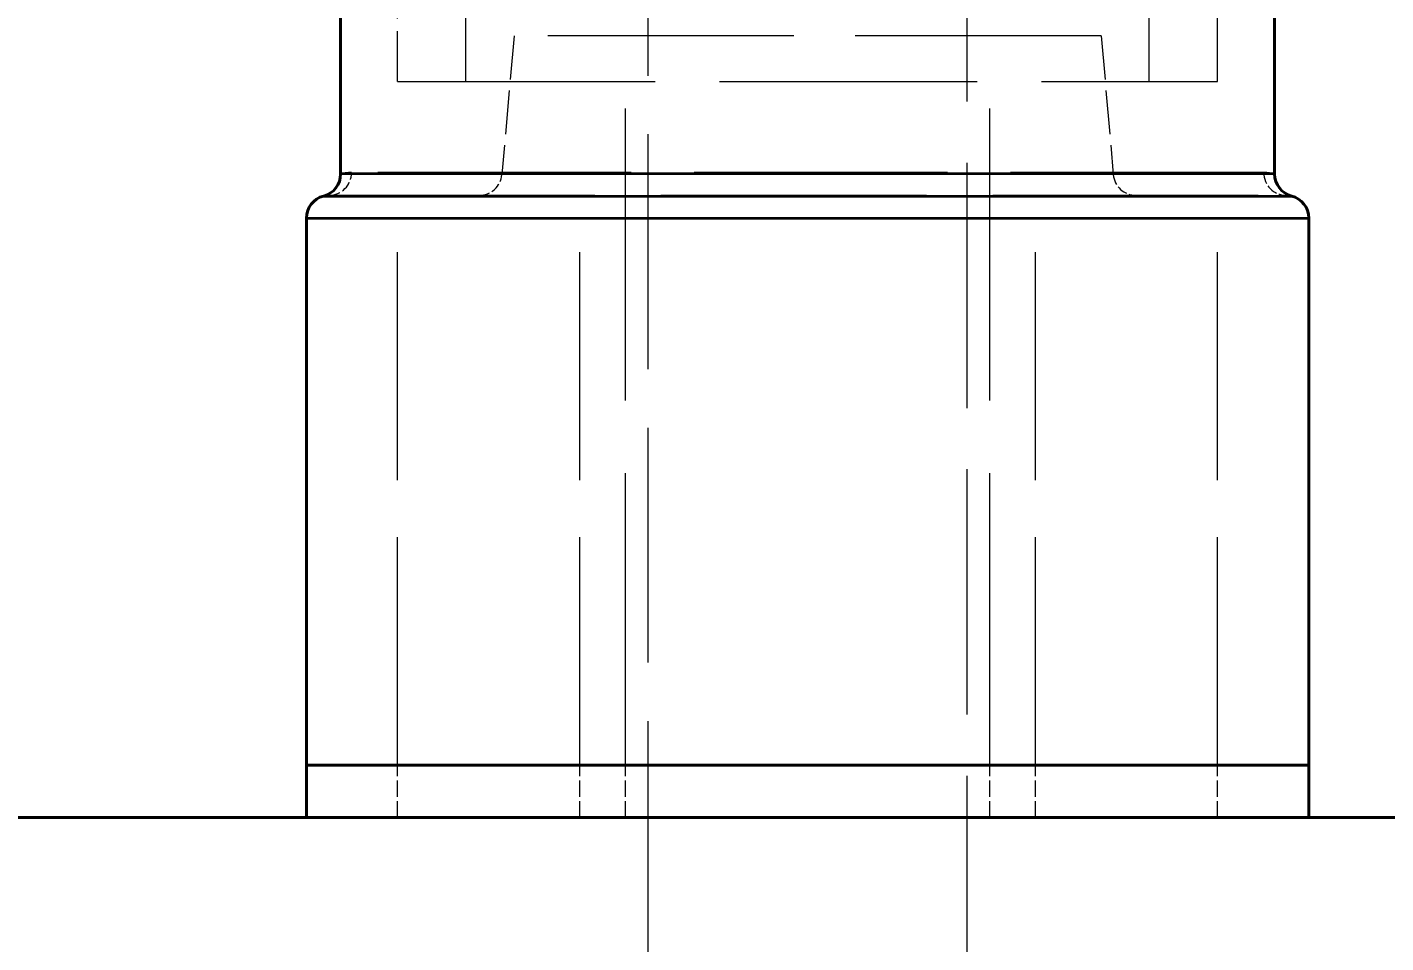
# Model space of a CAD drawing. Header units: millimetres. Extents: x 0 to 4205, y 0 to 2970.
# Drawn here: x 1953.9 to 2013.6, y 1715.5 to 1755.7 of the extents above; entities that cross this region are included whole.
import ezdxf

# ---------------------------------------------------------------- set-up
doc = ezdxf.new("R2010")
doc.units = ezdxf.units.MM
doc.header["$LTSCALE"] = 5
doc.linetypes.add('DASHED', pattern=[0.2067, 0.1654, -0.0413])
for name, color, linetype, lineweight in [('가려진 것(ISO)', 2, 'DASHED', 18), ('가려진 좁은 것(ISO)', 2, 'DASHED', 18), ('가시적인 것(ISO)', 3, 'Continuous', 40), ('가시적인 좁은 것(ISO)', 3, 'Continuous', 35), ('치수(ISO)', 2, 'Continuous', 25)]:
    doc.layers.add(name, color=color, linetype=linetype, lineweight=lineweight)
doc.styles.add('치수 텍스트_PSTEK_POSCO', font='isocp.shx')
doc.dimstyles.new('치수_PSTEK_POSCO', dxfattribs={"dimscale": 5, "dimtxt": 3, "dimasz": 2, "dimexe": 2, "dimexo": 2.5, "dimgap": 1, "dimtad": 1, "dimrnd": 1e-08, "dimdsep": 46, "dimtxsty": '치수 텍스트_PSTEK_POSCO', "dimcen": 0.09, "dimdle": 10, "dimclrd": 7, "dimclre": 7, "dimclrt": 2, "dimadec": 1, "dimazin": 2, "dimtfac": 1, "dimtmove": 0, "dimatfit": 3, "dimfxl": 0, "dimtolj": 1, "dimlwd": -1, "dimlwe": -1, "dimarcsym": 0})

# ---------------------------------------------------------------- blocks, each defined once
blk = doc.blocks.new('*D32')
at = {"layer": 'Defpoints', "color": 0}
for p in [(2154.204, 1887.327), (1294.204, 1386.817), (2154.204, 1341.817)]:
    blk.add_point(p, dxfattribs=at)
at = {"layer": '치수(ISO)', "color": 7}
for p, q in [((1294.204, 1399.317), (1294.204, 1897.327)), ((2154.204, 1354.317), (2154.204, 1897.327)), ((1304.204, 1887.327), (2144.204, 1887.327))]:
    blk.add_line(p, q, dxfattribs=at)
for points in [[(1304.204, 1888.994), (1304.204, 1885.661), (1294.204, 1887.327)], [(2144.204, 1888.994), (2144.204, 1885.661), (2154.204, 1887.327)]]:
    blk.add_solid(points, dxfattribs=at)
at = {"layer": '치수(ISO)', "color": 2, "insert": (1710.698, 1899.827), "char_height": 15, "attachment_point": 4, "style": '치수 텍스트_PSTEK_POSCO'}
blk.add_mtext('\\A1;860', dxfattribs=at)

msp = doc.modelspace()

# ---------------------------------------------------------------- linework, layer by layer
at = {"layer": '가려진 것(ISO)', "ltscale": 12.578616}
for p, q in [((1973.2036, 1753.3175), (1973.2036, 1779.3175)), ((2003.2036, 1753.3175), (2003.2036, 1779.3175))]:
    msp.add_line(p, q, dxfattribs=at)
at = {"layer": '가려진 것(ISO)', "ltscale": 12.457668}
msp.add_line((1981.2036, 1676.3175), (1981.2036, 1779.3175), dxfattribs=at)
at = {"layer": '가려진 것(ISO)', "ltscale": 13.008655}
msp.add_line((1995.2036, 1658.3175), (1995.2036, 1779.3175), dxfattribs=at)
at = {"layer": '가려진 것(ISO)', "ltscale": 11.219302}
msp.add_line((2006.2036, 1753.3175), (2006.2036, 1776.5078), dxfattribs=at)
at = {"layer": '가려진 것(ISO)', "ltscale": 2.666475}
msp.add_line((1970.2036, 1753.3175), (1970.2036, 1760.3175), dxfattribs=at)
at = {"layer": '가려진 것(ISO)', "ltscale": 2.327595}
for p, q in [((1975.316, 1755.3175), (1974.7835, 1749.2303)), ((2001.0912, 1755.3175), (2001.6238, 1749.2303))]:
    msp.add_line(p, q, dxfattribs=at)
at = {"layer": '가려진 것(ISO)', "ltscale": 13.058386}
msp.add_line((2001.0912, 1755.3175), (1975.316, 1755.3175), dxfattribs=at)
at = {"layer": '가려진 것(ISO)', "ltscale": 15.481374}
for p, q in [((1980.2036, 1723.3175), (1980.2036, 1755.3175)), ((1996.2036, 1723.3175), (1996.2036, 1755.3175))]:
    msp.add_line(p, q, dxfattribs=at)
at = {"layer": '가려진 것(ISO)', "ltscale": 13.678923}
msp.add_line((1970.2036, 1753.3175), (2006.2036, 1753.3175), dxfattribs=at)
at = {"layer": '가려진 것(ISO)', "ltscale": 14.091087}
msp.add_line((1967.2036, 1748.3175), (2009.2036, 1748.3175), dxfattribs=at)
at = {"layer": '가려진 것(ISO)', "ltscale": 12.094824}
for p, q in [((1970.2036, 1723.3175), (1970.2036, 1748.3175)), ((1978.2036, 1723.3175), (1978.2036, 1748.3175)), ((1998.2036, 1723.3175), (1998.2036, 1748.3175)), ((2006.2036, 1723.3175), (2006.2036, 1748.3175))]:
    msp.add_line(p, q, dxfattribs=at)
at = {"layer": '가려진 것(ISO)', "ltscale": 0.87606}
for p, q in [((1970.2036, 1721.0175), (1970.2036, 1723.3175)), ((1978.2036, 1721.0175), (1978.2036, 1723.3175)), ((1980.2036, 1721.0175), (1980.2036, 1723.3175)), ((1996.2036, 1721.0175), (1996.2036, 1723.3175)), ((1998.2036, 1721.0175), (1998.2036, 1723.3175)), ((2006.2036, 1721.0175), (2006.2036, 1723.3175))]:
    msp.add_line(p, q, dxfattribs=at)
at = {"layer": '가려진 것(ISO)', "ltscale": 0.565035}
for centre, start, end in [((1973.7873, 1749.3175), 270, 355), ((2002.6199, 1749.3175), 185, 270)]:
    msp.add_arc(centre, 1, start, end, dxfattribs=at)
at = {"layer": '가려진 것(ISO)', "ltscale": 1.759447}
for points, knots in [([(1966.9536, 1748.2857), (1966.9619, 1748.2881), (1966.9743, 1748.2917), (1967.0158, 1748.2997), (1967.016, 1748.2997), (1967.0161, 1748.2997), (1967.0163, 1748.2998), (1967.0578, 1748.3077), (1967.1199, 1748.3175), (1967.2036, 1748.3175)], [0, 0, 0, 0, 0.0023108981, 0.0023108981, 0.0023108981, 0.0023213585, 0.0023213585, 0.0023213585, 0.0046217962, 0.0046217962, 0.0046217962, 0.0046217962]), ([(2009.2036, 1748.3175), (2009.2873, 1748.3175), (2009.3495, 1748.3077), (2009.391, 1748.2998), (2009.4328, 1748.2918), (2009.4453, 1748.2881), (2009.4536, 1748.2857)], [0, 0, 0, 0, 0.0023017368, 0.0023017368, 0.0023017368, 0.0046218651, 0.0046218651, 0.0046218651, 0.0046218651])]:
    msp.add_open_spline(points, degree=3, knots=knots, dxfattribs=at)
at = {"layer": '가려진 좁은 것(ISO)', "ltscale": 13.435688}
msp.add_line((2008.2269, 1749.3175), (1968.1804, 1749.3175), dxfattribs=at)
at = {"layer": '가려진 좁은 것(ISO)', "ltscale": 13.598001}
msp.add_line((2001.6238, 1749.2303), (1974.7835, 1749.2303), dxfattribs=at)
at = {"layer": '가려진 좁은 것(ISO)', "ltscale": 0.598278}
for centre, start_param, end_param in [((1967.2036, 1749.3175), 0, 1.5707963), ((2009.2036, 1749.3175), 4.712389, 6.2831853)]:
    msp.add_ellipse(centre, major_axis=(0, -1), ratio=0.9767442, start_param=start_param, end_param=end_param, dxfattribs=at)
at = {"layer": '가려진 좁은 것(ISO)', "ltscale": 1.68758}
for points, knots in [([(1968.1804, 1749.3175), (1968.0216, 1749.3175), (1967.9028, 1749.298), (1967.8233, 1749.2821), (1967.7438, 1749.2662), (1967.7197, 1749.2589), (1967.7036, 1749.254)], [0, 0, 0, 0, 0.0022110423, 0.0022110423, 0.0022110423, 0.0044220845, 0.0044220845, 0.0044220845, 0.0044220845]), ([(2008.7036, 1749.254), (2008.6876, 1749.2588), (2008.6636, 1749.2661), (2008.5842, 1749.282), (2008.5048, 1749.2979), (2008.3856, 1749.3175), (2008.2269, 1749.3175)], [0, 0, 0, 0, 0.002211045, 0.002211045, 0.002211045, 0.00442209, 0.00442209, 0.00442209, 0.00442209])]:
    msp.add_open_spline(points, degree=3, knots=knots, dxfattribs=at)
at = {"layer": '가시적인 것(ISO)'}
for p, q in [((1967.7036, 1758.3175), (1967.7036, 1749.254)), ((2008.7036, 1758.3175), (2008.7036, 1749.254)), ((1966.2036, 1747.3175), (1966.2036, 1723.3175)), ((2010.2036, 1747.3175), (2010.2036, 1723.3175)), ((2010.2036, 1723.3175), (1966.2036, 1723.3175)), ((2010.2036, 1723.3175), (1966.2036, 1723.3175)), ((1966.2036, 1721.0175), (1966.2036, 1723.3175)), ((2010.2036, 1721.0175), (2010.2036, 1723.3175)), ((2101.0036, 1721.0175), (1724.2036, 1721.0175))]:
    msp.add_line(p, q, dxfattribs=at)
for centre, start, end in [((1966.7036, 1749.254), 284.477512, 0), ((2009.7036, 1749.254), 180, 255.522488), ((1967.2036, 1747.3175), 104.477512, 180), ((2009.2036, 1747.3175), 0, 75.522488)]:
    msp.add_arc(centre, 1, start, end, dxfattribs=at)
at = {"layer": '가시적인 좁은 것(ISO)'}
for p, q in [((2008.7036, 1749.254), (1967.7036, 1749.254)), ((1966.9536, 1748.2857), (2009.4536, 1748.2857)), ((1966.2036, 1747.3175), (2010.2036, 1747.3175))]:
    msp.add_line(p, q, dxfattribs=at)

# ---------------------------------------------------------------- dimensions: what is measured, and where the dimension line sits
at = {"layer": '치수(ISO)', "color": 7}
dim = msp.add_linear_dim(base=(2154.2036, 1887.3273), p1=(1294.2036, 1386.8175), p2=(2154.2036, 1341.8175), angle=180, dimstyle='치수_PSTEK_POSCO', override={"dimdec": 2, "dimtp": 0, "dimtm": 0, "dimtdec": 2, "dimtofl": 0, "dimatfit": 1}, dxfattribs=at)
dim.commit()
dim.dimension.update_dxf_attribs({"geometry": '*D32', "text_midpoint": (1724.2036, 1887.3273), "dimtype": 160})

doc.saveas('drawing.dxf')
